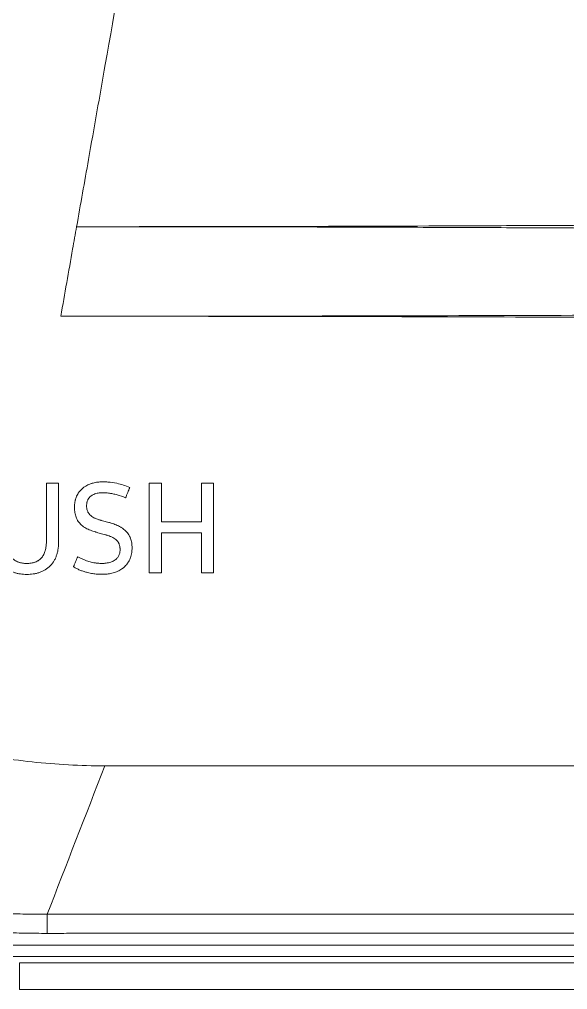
# Model space of a CAD drawing. Header units: inches. Extents: x 3778 to 56227, y -16914 to 35091.
# Drawn here: x 37830.9 to 37855.48, y 7997.69 to 8041.19 of the extents above; entities that cross this region are included whole.
import ezdxf

# ---------------------------------------------------------------- set-up
doc = ezdxf.new("R2010")
doc.units = ezdxf.units.IN
doc.header["$LTSCALE"] = 100
doc.header["$MEASUREMENT"] = 0
doc.layers.add('mark-B', color=2, linetype='Continuous', lineweight=20)
doc.layers.add('RC-LIGHT', color=7, linetype='Continuous')

# ---------------------------------------------------------------- blocks, each defined once
blk = doc.blocks.new('무풍1way 일반')
at = {"layer": 'mark-B'}
for p, q in [((0, -24.854), (514.58, -24.854)), ((0, -24.854), (514.58, -24.854)), ((514.559, -25.356), (0, -25.356)), ((514.559, -25.356), (0, -25.356)), ((503.7, -42.06), (504.249, -42.06)), ((506.038, -42.06), (506.587, -42.06)), ((504.249, -43.85), (506.038, -43.85)), ((506.038, -44.345), (504.249, -44.345)), ((504.249, -46.074), (503.7, -46.074)), ((506.587, -46.074), (506.038, -46.074))]:
    blk.add_line(p, q, dxfattribs=at)
for points, knots in [([(0, -23.371), (85.402, -23.371), (170.804, -23.371), (277.557, -23.371), (298.907, -23.371), (341.608, -23.371), (362.959, -23.371), (405.66, -23.371), (427.01, -23.371), (469.711, -23.371), (491.062, -23.371), (512.412, -23.371)], [0, 0, 0, 0, 0.5, 0.5, 0.625, 0.625, 0.75, 0.75, 0.875, 0.875, 1, 1, 1, 1]), ([(0, -23.371), (85.402, -23.371), (170.804, -23.371), (277.557, -23.371), (298.907, -23.371), (341.608, -23.371), (362.959, -23.371), (405.66, -23.371), (427.01, -23.371), (469.711, -23.371), (491.062, -23.371), (512.412, -23.371)], [0, 0, 0, 0, 0.5, 0.5, 0.625, 0.625, 0.75, 0.75, 0.875, 0.875, 1, 1, 1, 1]), ([(512.412, -24.578), (512.412, -24.576), (512.412, -24.566), (512.412, -24.53), (512.412, -24.505), (512.412, -24.439), (512.412, -24.399), (512.412, -24.307), (512.412, -24.255), (512.412, -24.14), (512.412, -24.078), (512.412, -23.946), (512.412, -23.877), (512.412, -23.735), (512.412, -23.662), (512.412, -23.516), (512.412, -23.443), (512.412, -23.371)], [0, 0, 0, 0, 0.125, 0.125, 0.25, 0.25, 0.375, 0.375, 0.5, 0.5, 0.625, 0.625, 0.75, 0.75, 0.875, 0.875, 1, 1, 1, 1]), ([(512.412, -24.578), (512.412, -24.576), (512.412, -24.566), (512.412, -24.53), (512.412, -24.505), (512.412, -24.439), (512.412, -24.399), (512.412, -24.307), (512.412, -24.255), (512.412, -24.14), (512.412, -24.078), (512.412, -23.946), (512.412, -23.877), (512.412, -23.735), (512.412, -23.662), (512.412, -23.516), (512.412, -23.443), (512.412, -23.371)], [0, 0, 0, 0, 0.125, 0.125, 0.25, 0.25, 0.375, 0.375, 0.5, 0.5, 0.625, 0.625, 0.75, 0.75, 0.875, 0.875, 1, 1, 1, 1]), ([(512.412, -24.578), (491.061, -24.578), (469.711, -24.578), (427.01, -24.578), (405.659, -24.578), (362.958, -24.578), (320.257, -24.578), (192.154, -24.578), (85.402, -24.578), (0, -24.578)], [0, 0, 0, 0, 0.125, 0.125, 0.25, 0.25, 0.375, 0.5, 1, 1, 1, 1]), ([(512.412, -24.578), (491.061, -24.578), (469.711, -24.578), (427.01, -24.578), (405.659, -24.578), (362.958, -24.578), (320.257, -24.578), (192.154, -24.578), (85.402, -24.578), (0, -24.578)], [0, 0, 0, 0, 0.125, 0.125, 0.25, 0.25, 0.375, 0.5, 1, 1, 1, 1]), ([(0, -25.896), (42.597, -25.895), (85.195, -25.895), (149.091, -25.895), (170.389, -25.895), (212.986, -25.896), (234.285, -25.896), (276.882, -25.896), (298.181, -25.897), (340.778, -25.896), (362.077, -25.896), (404.674, -25.895), (425.973, -25.894), (452.596, -25.895), (457.921, -25.896), (468.57, -25.897), (473.895, -25.897), (484.544, -25.898), (489.869, -25.897), (496.525, -25.896), (497.856, -25.896), (500.518, -25.895), (501.849, -25.895), (503.846, -25.895), (504.512, -25.895), (505.843, -25.895), (506.508, -25.895), (507.84, -25.896), (508.505, -25.896), (509.504, -25.895), (509.836, -25.895), (510.336, -25.894), (510.502, -25.894), (510.835, -25.893), (511.001, -25.893), (511.168, -25.893)], [0, 0, 0, 0, 0.25, 0.25, 0.375, 0.375, 0.5, 0.5, 0.625, 0.625, 0.75, 0.75, 0.875, 0.875, 0.90625, 0.90625, 0.9375, 0.9375, 0.96875, 0.96875, 0.976563, 0.976563, 0.984375, 0.984375, 0.988281, 0.988281, 0.992188, 0.992188, 0.996094, 0.996094, 0.998047, 0.998047, 0.999023, 0.999023, 1, 1, 1, 1]), ([(511.166, -26.749), (511.167, -26.686), (511.167, -26.623), (511.167, -26.502), (511.167, -26.443), (511.167, -26.332), (511.167, -26.28), (511.167, -26.183), (511.167, -26.139), (511.167, -26.06), (511.167, -26.025), (511.167, -25.967), (511.167, -25.944), (511.168, -25.908), (511.168, -25.897), (511.168, -25.886), (511.168, -25.886), (511.168, -25.893)], [0, 0, 0, 0, 0.125, 0.125, 0.25, 0.25, 0.375, 0.375, 0.5, 0.5, 0.625, 0.625, 0.75, 0.75, 0.875, 0.875, 1, 1, 1, 1]), ([(511.168, -25.893), (511.334, -25.893), (511.5, -25.894), (511.833, -25.897), (511.999, -25.899), (512.498, -25.908), (512.831, -25.918), (513.329, -25.939), (513.495, -25.947), (513.827, -25.966), (513.993, -25.976), (514.488, -26.011), (514.818, -26.039), (515.803, -26.137), (516.456, -26.222), (517.753, -26.427), (518.398, -26.547), (519.68, -26.824), (520.318, -26.98), (521.584, -27.33), (522.213, -27.523), (523.151, -27.84), (523.462, -27.95), (523.928, -28.122), (524.083, -28.181), (524.393, -28.3), (524.548, -28.361), (525.319, -28.672), (525.926, -28.936), (527.717, -29.779), (528.872, -30.404), (530.546, -31.437), (531.642, -32.157), (532.7, -32.941), (533.478, -33.553), (533.735, -33.761), (534.117, -34.079), (534.307, -34.239), (534.496, -34.402), (534.621, -34.511), (534.684, -34.566), (535.244, -35.061), (535.728, -35.512), (536.665, -36.44), (537.119, -36.915), (537.998, -37.89), (538.423, -38.39), (539.245, -39.411), (539.641, -39.934), (540.405, -41.003), (540.773, -41.549), (541.302, -42.385), (541.561, -42.808), (541.812, -43.238), (541.978, -43.526), (542.06, -43.671), (542.463, -44.396), (542.767, -44.983), (543.34, -46.17), (543.877, -47.369), (544.578, -49.206), (544.976, -50.455), (545.339, -51.716), (545.503, -52.353), (545.722, -53.318), (545.791, -53.642), (545.887, -54.129), (545.934, -54.373), (545.978, -54.618), (546.006, -54.782), (546.02, -54.864), (546.144, -55.601), (546.235, -56.256), (546.378, -57.566), (546.431, -58.221), (546.499, -59.531), (546.515, -60.186), (546.509, -61.496), (546.488, -62.151), (546.408, -63.461), (546.35, -64.116), (546.234, -65.098), (546.19, -65.426), (546.094, -66.081), (546.041, -66.408), (545.958, -66.899), (545.929, -67.063), (545.871, -67.39), (545.813, -67.717), (545.755, -68.044), (545.696, -68.371), (545.667, -68.534), (545.638, -68.698)], [0, 0, 0, 0, 0.007813, 0.007813, 0.015625, 0.015625, 0.03125, 0.03125, 0.039063, 0.039063, 0.046875, 0.046875, 0.0625, 0.0625, 0.09375, 0.09375, 0.125, 0.125, 0.15625, 0.15625, 0.1875, 0.1875, 0.203125, 0.203125, 0.210938, 0.210938, 0.21875, 0.21875, 0.25, 0.25, 0.3125, 0.3125, 0.34375, 0.375, 0.375, 0.390625, 0.390625, 0.398438, 0.402344, 0.402344, 0.40625, 0.40625, 0.4375, 0.4375, 0.46875, 0.46875, 0.5, 0.5, 0.53125, 0.53125, 0.5625, 0.5625, 0.578125, 0.585938, 0.585938, 0.59375, 0.59375, 0.625, 0.625, 0.65625, 0.6875, 0.71875, 0.71875, 0.75, 0.75, 0.765625, 0.765625, 0.773438, 0.777344, 0.777344, 0.78125, 0.78125, 0.8125, 0.8125, 0.84375, 0.84375, 0.875, 0.875, 0.90625, 0.90625, 0.9375, 0.9375, 0.953125, 0.953125, 0.96875, 0.96875, 0.976563, 0.976563, 0.984375, 0.992188, 0.992188, 1, 1, 1, 1]), ([(511.166, -26.749), (511, -26.749), (510.834, -26.749), (510.501, -26.75), (510.334, -26.75), (509.835, -26.751), (509.502, -26.752), (508.504, -26.752), (507.839, -26.752), (506.507, -26.751), (505.842, -26.751), (504.511, -26.751), (503.845, -26.751), (501.848, -26.751), (500.517, -26.752), (497.855, -26.752), (496.524, -26.753), (489.868, -26.754), (484.543, -26.754), (473.894, -26.754), (468.569, -26.753), (457.92, -26.752), (452.595, -26.752), (425.972, -26.75), (404.673, -26.751), (362.076, -26.752), (340.778, -26.753), (298.18, -26.753), (276.882, -26.753), (234.285, -26.752), (212.986, -26.752), (170.389, -26.752), (149.09, -26.751), (85.194, -26.751), (42.597, -26.751), (0, -26.752)], [0, 0, 0, 0, 0.000977, 0.000977, 0.001953, 0.001953, 0.003906, 0.003906, 0.007813, 0.007813, 0.011719, 0.011719, 0.015625, 0.015625, 0.023438, 0.023438, 0.03125, 0.03125, 0.0625, 0.0625, 0.09375, 0.09375, 0.125, 0.125, 0.25, 0.25, 0.375, 0.375, 0.5, 0.5, 0.625, 0.625, 0.75, 0.75, 1, 1, 1, 1]), ([(544.69, -68.491), (544.718, -68.332), (544.746, -68.173), (544.803, -67.854), (544.86, -67.536), (544.917, -67.218), (544.973, -66.899), (545.001, -66.74), (545.082, -66.262), (545.134, -65.943), (545.228, -65.305), (545.271, -64.986), (545.384, -64.029), (545.441, -63.392), (545.519, -62.116), (545.54, -61.478), (545.546, -60.203), (545.531, -59.565), (545.465, -58.289), (545.415, -57.651), (545.276, -56.376), (545.188, -55.738), (545.055, -54.94), (545.027, -54.781), (544.969, -54.463), (544.879, -53.987), (544.779, -53.515), (544.566, -52.575), (544.407, -51.954), (544.054, -50.726), (543.668, -49.509), (542.987, -47.72), (542.465, -46.552), (541.908, -45.396), (541.612, -44.824), (541.22, -44.117), (541.14, -43.976), (540.98, -43.696), (540.736, -43.277), (540.484, -42.865), (539.969, -42.05), (539.611, -41.518), (538.868, -40.476), (538.483, -39.967), (537.684, -38.971), (537.271, -38.484), (536.416, -37.534), (535.974, -37.07), (535.063, -36.166), (534.593, -35.725), (534.048, -35.243), (533.987, -35.189), (533.865, -35.083), (533.682, -34.924), (533.251, -34.559), (532.876, -34.254), (532.119, -33.657), (531.09, -32.892), (530.024, -32.189), (528.396, -31.18), (527.272, -30.568), (525.53, -29.744), (524.94, -29.485), (524.189, -29.181), (524.039, -29.121), (523.738, -29.004), (523.285, -28.832), (522.831, -28.67), (521.918, -28.359), (521.306, -28.169), (520.074, -27.826), (519.454, -27.672), (518.206, -27.399), (517.579, -27.28), (516.316, -27.077), (515.681, -26.992), (514.721, -26.894), (514.401, -26.866), (513.918, -26.831), (513.757, -26.821), (513.434, -26.802), (513.272, -26.794), (512.786, -26.773), (512.463, -26.764), (511.977, -26.755), (511.815, -26.753), (511.572, -26.751), (511.45, -26.75), (511.328, -26.75), (511.247, -26.749), (511.207, -26.749), (511.166, -26.749)], [0, 0, 0, 0, 0.007813, 0.007813, 0.015625, 0.023438, 0.023438, 0.03125, 0.03125, 0.046875, 0.046875, 0.0625, 0.0625, 0.09375, 0.09375, 0.125, 0.125, 0.15625, 0.15625, 0.1875, 0.1875, 0.21875, 0.21875, 0.226563, 0.226563, 0.234375, 0.25, 0.25, 0.28125, 0.28125, 0.3125, 0.34375, 0.375, 0.375, 0.40625, 0.40625, 0.414063, 0.414063, 0.421875, 0.4375, 0.4375, 0.46875, 0.46875, 0.5, 0.5, 0.53125, 0.53125, 0.5625, 0.5625, 0.59375, 0.59375, 0.597656, 0.597656, 0.601563, 0.609375, 0.625, 0.625, 0.65625, 0.6875, 0.6875, 0.75, 0.75, 0.78125, 0.78125, 0.789063, 0.789063, 0.796875, 0.8125, 0.8125, 0.84375, 0.84375, 0.875, 0.875, 0.90625, 0.90625, 0.9375, 0.9375, 0.953125, 0.953125, 0.960938, 0.960938, 0.96875, 0.96875, 0.984375, 0.984375, 0.992188, 0.992188, 0.996094, 0.998047, 0.998047, 1, 1, 1, 1]), ([(0, -33.404), (42.382, -33.404), (127.145, -33.404), (233.099, -33.404), (317.862, -33.404), (381.434, -33.404), (445.007, -33.404), (487.388, -33.404), (508.579, -33.404)], [0, 0, 0, 0, 0.25, 0.5, 0.625, 0.75, 0.875, 1, 1, 1, 1]), ([(508.579, -33.404), (509.124, -33.404), (510.214, -33.433), (511.845, -33.567), (513.466, -33.788), (516.68, -34.405), (520.316, -35.634), (523.69, -37.429), (525.526, -38.606), (526.853, -39.562), (528.126, -40.589), (529.341, -41.683), (530.304, -42.649), (531.041, -43.451), (531.577, -44.068), (532.097, -44.7), (532.766, -45.56), (533.762, -46.952), (534.514, -48.18), (534.946, -48.962)], [0, 0, 0, 0, 0.050917, 0.101833, 0.15275, 0.203666, 0.407333, 0.509166, 0.560082, 0.610999, 0.661916, 0.712832, 0.763749, 0.789207, 0.814665, 0.840124, 0.865582, 0.916498, 1, 1, 1, 1]), ([(507.594, -43.89), (507.545, -43.834), (507.504, -43.774), (507.463, -43.694), (507.455, -43.677), (507.441, -43.644), (507.434, -43.627), (507.415, -43.576), (507.404, -43.541), (507.386, -43.47), (507.379, -43.435), (507.371, -43.381), (507.369, -43.363), (507.365, -43.326), (507.363, -43.308), (507.359, -43.253), (507.358, -43.217), (507.358, -43.145), (507.36, -43.108), (507.367, -43), (507.377, -42.929), (507.399, -42.84), (507.403, -42.822), (507.413, -42.787), (507.43, -42.735), (507.464, -42.65), (507.506, -42.57), (507.536, -42.524), (507.556, -42.494), (507.567, -42.479), (507.623, -42.406), (507.673, -42.354), (507.742, -42.294), (507.756, -42.283), (507.785, -42.26), (507.8, -42.249), (507.845, -42.217), (507.875, -42.198), (507.97, -42.144), (508.036, -42.114), (508.14, -42.077), (508.175, -42.066), (508.245, -42.046), (508.28, -42.038), (508.387, -42.016), (508.459, -42.007), (508.567, -41.998), (508.603, -41.996), (508.676, -41.993), (508.713, -41.993), (508.822, -41.994), (508.895, -41.998), (509.004, -42.008), (509.041, -42.013), (509.113, -42.023), (509.221, -42.04), (509.328, -42.065), (509.398, -42.084)], [0, 0, 0, 0, 0.0625, 0.0625, 0.078125, 0.078125, 0.09375, 0.09375, 0.125, 0.125, 0.15625, 0.15625, 0.171875, 0.171875, 0.1875, 0.1875, 0.21875, 0.21875, 0.25, 0.25, 0.3125, 0.3125, 0.328125, 0.328125, 0.34375, 0.375, 0.40625, 0.421875, 0.421875, 0.4375, 0.4375, 0.5, 0.5, 0.515625, 0.515625, 0.53125, 0.53125, 0.5625, 0.5625, 0.625, 0.625, 0.65625, 0.65625, 0.6875, 0.6875, 0.75, 0.75, 0.78125, 0.78125, 0.8125, 0.8125, 0.875, 0.875, 0.90625, 0.90625, 0.9375, 1, 1, 1, 1]), ([(509.398, -42.084), (509.45, -42.097), (509.501, -42.112), (509.602, -42.146), (509.653, -42.165), (509.751, -42.206), (509.799, -42.228), (509.894, -42.277), (509.94, -42.304), (509.985, -42.333)], [0, 0, 0, 0, 0.25, 0.25, 0.5, 0.5, 0.75, 0.75, 1, 1, 1, 1]), ([(512.08, -41.989), (511.984, -41.989), (511.888, -41.995), (511.768, -42.012), (511.744, -42.016), (511.697, -42.025), (511.626, -42.039), (511.511, -42.072), (511.423, -42.107), (511.358, -42.138), (511.336, -42.148), (511.294, -42.171), (511.273, -42.184), (511.17, -42.247), (511.095, -42.308), (511.027, -42.377)], [0, 0, 0, 0, 0.25, 0.25, 0.3125, 0.3125, 0.375, 0.5, 0.625, 0.625, 0.6875, 0.6875, 0.75, 0.75, 1, 1, 1, 1]), ([(513.133, -42.377), (513.066, -42.308), (512.991, -42.247), (512.889, -42.184), (512.868, -42.172), (512.825, -42.149), (512.761, -42.116), (512.65, -42.072), (512.558, -42.046), (512.464, -42.024), (512.416, -42.015), (512.273, -41.995), (512.177, -41.989), (512.08, -41.989)], [0, 0, 0, 0, 0.25, 0.25, 0.3125, 0.3125, 0.375, 0.5, 0.625, 0.625, 0.75, 0.75, 1, 1, 1, 1]), ([(509.797, -42.781), (509.667, -42.709), (509.534, -42.647), (509.327, -42.575), (509.257, -42.554), (509.15, -42.528), (509.095, -42.517), (509.041, -42.508), (509.004, -42.502), (508.985, -42.499), (508.893, -42.488), (508.819, -42.483), (508.708, -42.481), (508.671, -42.482), (508.615, -42.485), (508.596, -42.486), (508.559, -42.489), (508.541, -42.491), (508.486, -42.498), (508.449, -42.504), (508.377, -42.519), (508.342, -42.529), (508.289, -42.547), (508.272, -42.554), (508.237, -42.568), (508.22, -42.576), (508.17, -42.602), (508.139, -42.622), (508.109, -42.645)], [0, 0, 0, 0, 0.25, 0.25, 0.375, 0.375, 0.4375, 0.46875, 0.46875, 0.5, 0.5, 0.625, 0.625, 0.6875, 0.6875, 0.71875, 0.71875, 0.75, 0.75, 0.8125, 0.8125, 0.875, 0.875, 0.90625, 0.90625, 0.9375, 0.9375, 1, 1, 1, 1]), ([(509.985, -42.333), (509.985, -42.333), (509.985, -42.333), (509.985, -42.333), (509.985, -42.334), (509.984, -42.335), (509.983, -42.337), (509.982, -42.341), (509.978, -42.349), (509.971, -42.366), (509.958, -42.398), (509.93, -42.464), (509.891, -42.557), (509.852, -42.65), (509.824, -42.716), (509.811, -42.748), (509.805, -42.762), (509.801, -42.772), (509.799, -42.776), (509.797, -42.781)], [0, 0, 0, 0, 0.000977, 0.000977, 0.001953, 0.003906, 0.007813, 0.015625, 0.03125, 0.0625, 0.125, 0.25, 0.5, 0.75, 0.875, 0.9375, 0.96875, 0.96875, 1, 1, 1, 1]), ([(511.027, -42.377), (510.958, -42.449), (510.899, -42.527), (510.837, -42.635), (510.825, -42.657), (510.803, -42.701), (510.792, -42.723), (510.763, -42.791), (510.746, -42.838), (510.717, -42.931), (510.705, -42.979), (510.689, -43.051), (510.685, -43.075), (510.676, -43.124), (510.673, -43.149), (510.657, -43.272), (510.651, -43.37), (510.651, -43.47)], [0, 0, 0, 0, 0.25, 0.25, 0.3125, 0.3125, 0.375, 0.375, 0.5, 0.5, 0.625, 0.625, 0.6875, 0.6875, 0.75, 0.75, 1, 1, 1, 1]), ([(511.199, -43.49), (511.199, -43.426), (511.202, -43.362), (511.214, -43.236), (511.223, -43.173), (511.242, -43.095), (511.245, -43.08), (511.254, -43.049), (511.259, -43.033), (511.274, -42.987), (511.285, -42.957), (511.31, -42.899), (511.325, -42.87), (511.349, -42.829), (511.358, -42.815), (511.376, -42.789), (511.385, -42.776), (511.435, -42.712), (511.48, -42.668), (511.546, -42.622), (511.559, -42.613), (511.587, -42.596), (511.629, -42.572), (511.672, -42.553), (511.718, -42.536), (511.733, -42.531), (511.764, -42.522), (511.779, -42.517), (511.826, -42.506), (511.857, -42.5), (511.952, -42.486), (512.016, -42.482), (512.08, -42.482)], [0, 0, 0, 0, 0.125, 0.125, 0.25, 0.25, 0.28125, 0.28125, 0.3125, 0.3125, 0.375, 0.375, 0.4375, 0.4375, 0.46875, 0.46875, 0.5, 0.5, 0.625, 0.625, 0.65625, 0.65625, 0.6875, 0.75, 0.75, 0.78125, 0.78125, 0.8125, 0.8125, 0.875, 0.875, 1, 1, 1, 1]), ([(512.08, -42.482), (512.145, -42.482), (512.209, -42.486), (512.303, -42.5), (512.335, -42.506), (512.381, -42.517), (512.397, -42.521), (512.428, -42.531), (512.443, -42.536), (512.518, -42.564), (512.575, -42.593), (512.641, -42.64), (512.654, -42.65), (512.678, -42.67), (512.714, -42.702), (512.757, -42.749), (512.785, -42.788), (512.803, -42.815), (512.812, -42.829), (512.836, -42.87), (512.85, -42.899), (512.876, -42.957), (512.887, -42.987), (512.907, -43.048), (512.916, -43.079), (512.937, -43.173), (512.947, -43.236), (512.959, -43.362), (512.962, -43.426), (512.962, -43.49)], [0, 0, 0, 0, 0.125, 0.125, 0.1875, 0.1875, 0.21875, 0.21875, 0.25, 0.25, 0.375, 0.375, 0.40625, 0.40625, 0.4375, 0.5, 0.53125, 0.53125, 0.5625, 0.5625, 0.625, 0.625, 0.6875, 0.6875, 0.75, 0.75, 0.875, 0.875, 1, 1, 1, 1]), ([(508.109, -42.645), (508.077, -42.67), (508.047, -42.697), (508.008, -42.744), (507.996, -42.76), (507.974, -42.794), (507.964, -42.812), (507.937, -42.866), (507.923, -42.904), (507.904, -42.983), (507.898, -43.023), (507.895, -43.083), (507.895, -43.103), (507.896, -43.133), (507.896, -43.143), (507.898, -43.164), (507.899, -43.174), (507.904, -43.224), (507.912, -43.263), (507.929, -43.321), (507.939, -43.349), (507.952, -43.377), (507.961, -43.395), (507.966, -43.404), (507.991, -43.448), (508.015, -43.481), (508.042, -43.511)], [0, 0, 0, 0, 0.125, 0.125, 0.1875, 0.1875, 0.25, 0.25, 0.375, 0.375, 0.5, 0.5, 0.5625, 0.5625, 0.59375, 0.59375, 0.625, 0.625, 0.75, 0.75, 0.8125, 0.84375, 0.84375, 0.875, 0.875, 1, 1, 1, 1]), ([(509.251, -44.666), (509.225, -44.637), (509.195, -44.613), (509.133, -44.568), (509.1, -44.548), (509.049, -44.521), (509.031, -44.513), (508.996, -44.497), (508.978, -44.489), (508.924, -44.468), (508.888, -44.455), (508.832, -44.438), (508.813, -44.433), (508.79, -44.427), (508.785, -44.425), (508.776, -44.423), (508.762, -44.419), (508.711, -44.405), (508.589, -44.371), (508.459, -44.334), (508.365, -44.308), (508.328, -44.297), (508.309, -44.292), (508.254, -44.275), (508.217, -44.263), (508.107, -44.224), (508.036, -44.195), (507.932, -44.144), (507.898, -44.126), (507.848, -44.097), (507.832, -44.087), (507.799, -44.066), (507.783, -44.055), (507.704, -43.999), (507.645, -43.948), (507.594, -43.89)], [0, 0, 0, 0, 0.0625, 0.0625, 0.125, 0.125, 0.15625, 0.15625, 0.1875, 0.1875, 0.25, 0.25, 0.28125, 0.28125, 0.289062, 0.289062, 0.296875, 0.3125, 0.375, 0.5, 0.53125, 0.53125, 0.5625, 0.5625, 0.625, 0.625, 0.75, 0.75, 0.8125, 0.8125, 0.84375, 0.84375, 0.875, 0.875, 1, 1, 1, 1]), ([(508.042, -43.511), (508.069, -43.539), (508.098, -43.565), (508.16, -43.61), (508.193, -43.63), (508.245, -43.657), (508.262, -43.666), (508.297, -43.682), (508.315, -43.689), (508.369, -43.711), (508.406, -43.724), (508.461, -43.741), (508.48, -43.746), (508.504, -43.752), (508.508, -43.754), (508.518, -43.756), (508.532, -43.76), (508.583, -43.774), (508.705, -43.808), (508.836, -43.845), (508.929, -43.871), (508.957, -43.879), (508.967, -43.881), (508.985, -43.886), (508.995, -43.889), (509.041, -43.902), (509.079, -43.914), (509.152, -43.939), (509.188, -43.952), (509.26, -43.982), (509.296, -43.997), (509.4, -44.047), (509.467, -44.085), (509.562, -44.151), (509.593, -44.175), (509.652, -44.227), (509.679, -44.254), (509.705, -44.283)], [0, 0, 0, 0, 0.0625, 0.0625, 0.125, 0.125, 0.15625, 0.15625, 0.1875, 0.1875, 0.25, 0.25, 0.28125, 0.28125, 0.289063, 0.289063, 0.296875, 0.3125, 0.375, 0.5, 0.53125, 0.53125, 0.546875, 0.546875, 0.5625, 0.5625, 0.625, 0.625, 0.6875, 0.6875, 0.75, 0.75, 0.875, 0.875, 0.9375, 0.9375, 1, 1, 1, 1]), ([(509.705, -44.283), (509.753, -44.337), (509.792, -44.395), (509.841, -44.489), (509.856, -44.522), (509.881, -44.588), (509.892, -44.622), (509.919, -44.725), (509.93, -44.795), (509.939, -44.902), (509.94, -44.937), (509.941, -45.008), (509.94, -45.043), (509.934, -45.148), (509.925, -45.218), (509.906, -45.305), (509.902, -45.322), (509.893, -45.357), (509.888, -45.374), (509.871, -45.425), (509.846, -45.491), (509.807, -45.57), (509.779, -45.616), (509.759, -45.646), (509.749, -45.66), (509.696, -45.733), (509.648, -45.785), (509.594, -45.832)], [0, 0, 0, 0, 0.125, 0.125, 0.1875, 0.1875, 0.25, 0.25, 0.375, 0.375, 0.4375, 0.4375, 0.5, 0.5, 0.625, 0.625, 0.65625, 0.65625, 0.6875, 0.6875, 0.75, 0.8125, 0.84375, 0.84375, 0.875, 0.875, 1, 1, 1, 1]), ([(509.206, -45.499), (509.236, -45.475), (509.264, -45.448), (509.294, -45.41), (509.3, -45.403), (509.311, -45.387), (509.317, -45.378), (509.332, -45.353), (509.35, -45.319), (509.367, -45.274), (509.375, -45.246), (509.38, -45.227), (509.383, -45.218), (509.393, -45.17), (509.397, -45.132), (509.398, -45.074), (509.398, -45.055), (509.397, -45.016), (509.395, -44.997), (509.388, -44.939), (509.38, -44.901), (509.362, -44.846), (509.355, -44.828), (509.34, -44.792), (509.313, -44.741), (509.278, -44.694), (509.251, -44.666)], [0, 0, 0, 0, 0.125, 0.125, 0.15625, 0.15625, 0.1875, 0.1875, 0.25, 0.3125, 0.34375, 0.34375, 0.375, 0.375, 0.5, 0.5, 0.5625, 0.5625, 0.625, 0.625, 0.75, 0.75, 0.8125, 0.8125, 0.875, 1, 1, 1, 1]), ([(507.464, -45.885), (507.464, -45.885), (507.464, -45.885), (507.464, -45.885), (507.464, -45.884), (507.464, -45.884), (507.464, -45.883), (507.465, -45.881), (507.467, -45.877), (507.47, -45.868), (507.477, -45.852), (507.49, -45.819), (507.517, -45.752), (507.555, -45.658), (507.593, -45.563), (507.62, -45.497), (507.631, -45.468), (507.639, -45.449), (507.642, -45.44), (507.646, -45.43)], [0, 0, 0, 0, 0.000488, 0.000488, 0.000977, 0.001953, 0.003906, 0.007813, 0.015625, 0.03125, 0.0625, 0.125, 0.25, 0.5, 0.75, 0.875, 0.9375, 0.9375, 1, 1, 1, 1]), ([(507.646, -45.43), (507.772, -45.479), (507.9, -45.522), (508.093, -45.575), (508.158, -45.591), (508.289, -45.618), (508.355, -45.629), (508.489, -45.645), (508.556, -45.65), (508.641, -45.652), (508.658, -45.652), (508.692, -45.651), (508.709, -45.651), (508.76, -45.649), (508.794, -45.646), (508.862, -45.638), (508.895, -45.633), (508.962, -45.618), (508.995, -45.609), (509.059, -45.586), (509.09, -45.572), (509.135, -45.548), (509.15, -45.539), (509.179, -45.52), (509.192, -45.51), (509.206, -45.499)], [0, 0, 0, 0, 0.25, 0.25, 0.375, 0.375, 0.5, 0.5, 0.625, 0.625, 0.65625, 0.65625, 0.6875, 0.6875, 0.75, 0.75, 0.8125, 0.8125, 0.875, 0.875, 0.9375, 0.9375, 0.96875, 0.96875, 1, 1, 1, 1]), ([(508.042, -46.074), (507.943, -46.053), (507.844, -46.027), (507.651, -45.964), (507.556, -45.927), (507.464, -45.885)], [0, 0, 0, 0, 0.5, 0.5, 1, 1, 1, 1]), ([(509.594, -45.832), (509.491, -45.923), (509.375, -45.992), (509.232, -46.047), (509.216, -46.053), (509.184, -46.064), (509.135, -46.079), (509.086, -46.092), (508.987, -46.114), (508.921, -46.124), (508.82, -46.134), (508.786, -46.136), (508.718, -46.139), (508.684, -46.14), (508.582, -46.14), (508.514, -46.137), (508.31, -46.122), (508.175, -46.102), (508.042, -46.074)], [0, 0, 0, 0, 0.25, 0.25, 0.28125, 0.28125, 0.3125, 0.375, 0.375, 0.5, 0.5, 0.5625, 0.5625, 0.625, 0.625, 0.75, 0.75, 1, 1, 1, 1]), ([(380.009, -53.257), (385.449, -53.257), (390.888, -53.259), (401.767, -53.267), (407.207, -53.272), (418.085, -53.287), (423.525, -53.297), (434.404, -53.321), (439.843, -53.336), (448.002, -53.363), (450.722, -53.372), (456.161, -53.393), (461.601, -53.415), (467.04, -53.438), (472.479, -53.462), (475.199, -53.474), (483.358, -53.508), (488.798, -53.528), (496.957, -53.55), (499.677, -53.556), (505.116, -53.563), (507.836, -53.565), (510.555, -53.565)], [0, 0, 0, 0, 0.125, 0.125, 0.25, 0.25, 0.375, 0.375, 0.5, 0.5, 0.5625, 0.5625, 0.625, 0.6875, 0.6875, 0.75, 0.75, 0.875, 0.875, 0.9375, 0.9375, 1, 1, 1, 1]), ([(510.555, -53.565), (507.836, -53.566), (505.116, -53.568), (499.677, -53.575), (496.957, -53.581), (491.517, -53.595), (488.798, -53.604), (483.358, -53.622), (480.639, -53.632), (475.199, -53.65), (472.479, -53.659), (467.04, -53.675), (464.32, -53.682), (458.881, -53.693), (456.161, -53.698), (450.722, -53.704), (448.002, -53.706), (442.563, -53.709), (439.843, -53.709), (434.404, -53.709), (431.684, -53.709), (423.525, -53.706), (418.085, -53.704), (407.207, -53.7), (401.767, -53.698), (390.888, -53.695), (385.449, -53.694), (380.009, -53.694)], [0, 0, 0, 0, 0.0625, 0.0625, 0.125, 0.125, 0.1875, 0.1875, 0.25, 0.25, 0.3125, 0.3125, 0.375, 0.375, 0.4375, 0.4375, 0.5, 0.5, 0.5625, 0.5625, 0.625, 0.625, 0.75, 0.75, 0.875, 0.875, 1, 1, 1, 1]), ([(379.379, -57.257), (379.462, -57.257), (379.546, -57.257), (379.712, -57.257), (379.962, -57.257), (380.546, -57.257), (381.712, -57.257), (384.045, -57.257), (386.044, -57.257), (390.041, -57.258), (392.705, -57.259), (396.701, -57.26), (398.032, -57.261), (400.696, -57.262), (402.027, -57.263), (406.02, -57.266), (408.681, -57.268), (416.661, -57.275), (421.976, -57.281), (432.601, -57.297), (437.911, -57.307), (445.876, -57.328), (448.531, -57.336), (453.841, -57.354), (456.497, -57.364), (461.808, -57.387), (464.464, -57.4), (469.778, -57.427), (472.435, -57.442), (477.752, -57.471), (480.412, -57.486), (484.403, -57.507), (485.734, -57.514), (488.396, -57.527), (489.727, -57.533), (492.39, -57.545), (493.721, -57.55), (496.385, -57.559), (497.718, -57.563), (500.383, -57.571), (501.715, -57.574), (504.381, -57.578), (505.714, -57.58), (507.047, -57.581)], [0, 0, 0, 0, 0.001953, 0.001953, 0.003906, 0.007812, 0.015625, 0.03125, 0.0625, 0.0625, 0.125, 0.125, 0.15625, 0.15625, 0.1875, 0.1875, 0.25, 0.25, 0.375, 0.375, 0.5, 0.5, 0.5625, 0.5625, 0.625, 0.625, 0.6875, 0.6875, 0.75, 0.75, 0.8125, 0.8125, 0.84375, 0.84375, 0.875, 0.875, 0.90625, 0.90625, 0.9375, 0.9375, 0.96875, 0.96875, 1, 1, 1, 1]), ([(507.047, -57.583), (505.714, -57.584), (504.381, -57.586), (501.715, -57.59), (500.382, -57.593), (496.384, -57.604), (493.72, -57.614), (489.725, -57.631), (488.394, -57.638), (485.732, -57.651), (484.401, -57.658), (480.41, -57.681), (477.751, -57.698), (472.434, -57.733), (469.777, -57.751), (464.464, -57.789), (461.809, -57.808), (456.498, -57.845), (453.843, -57.863), (448.534, -57.897), (445.879, -57.914), (440.57, -57.945), (437.915, -57.959), (432.604, -57.985), (429.949, -57.997), (421.979, -58.029), (416.664, -58.045), (408.684, -58.064), (406.023, -58.069), (402.029, -58.076), (400.697, -58.078), (398.034, -58.081), (396.702, -58.083), (392.707, -58.088), (390.042, -58.09), (384.712, -58.093), (382.046, -58.094), (379.379, -58.094)], [0, 0, 0, 0, 0.03125, 0.03125, 0.0625, 0.0625, 0.125, 0.125, 0.15625, 0.15625, 0.1875, 0.1875, 0.25, 0.25, 0.3125, 0.3125, 0.375, 0.375, 0.4375, 0.4375, 0.5, 0.5, 0.5625, 0.5625, 0.625, 0.625, 0.75, 0.75, 0.8125, 0.8125, 0.84375, 0.84375, 0.875, 0.875, 0.9375, 0.9375, 1, 1, 1, 1]), ([(507.27, -72.142), (507.699, -69.715), (508.38, -65.865), (509.061, -62.015), (509.313, -60.592)], [0, 0, 0, 0, 0.630323, 1, 1, 1, 1])]:
    blk.add_open_spline(points, degree=3, knots=knots, dxfattribs=at)
for points, degree in [([(511.166, -26.749), (510.307, -28.956), (509.449, -31.18), (508.579, -33.404)], 3), ([(503.7, -46.074), (503.7, -45.272), (503.7, -44.469), (503.7, -43.666), (503.7, -42.863), (503.7, -42.06)], 5), ([(504.249, -42.06), (504.249, -42.418), (504.249, -42.776), (504.249, -43.134), (504.249, -43.492), (504.249, -43.85)], 5), ([(506.038, -43.85), (506.038, -43.492), (506.038, -43.134), (506.038, -42.776), (506.038, -42.418), (506.038, -42.06)], 5), ([(506.587, -42.06), (506.587, -42.863), (506.587, -43.666), (506.587, -44.469), (506.587, -45.272), (506.587, -46.074)], 5), ([(510.651, -43.47), (510.651, -43.476), (510.651, -43.483), (510.651, -43.49)], 3), ([(510.651, -43.49), (510.651, -44.352), (510.651, -45.213), (510.651, -46.074)], 3), ([(511.199, -46.074), (511.199, -45.213), (511.199, -44.352), (511.199, -43.49)], 3), ([(504.249, -44.345), (504.249, -44.691), (504.249, -45.037), (504.249, -45.383), (504.249, -45.728), (504.249, -46.074)], 5), ([(506.038, -46.074), (506.038, -45.728), (506.038, -45.383), (506.038, -45.037), (506.038, -44.691), (506.038, -44.345)], 5), ([(510.651, -46.074), (510.834, -46.074), (511.016, -46.074), (511.199, -46.074)], 3), ([(510.555, -53.565), (510.378, -54.57), (510.2, -55.574), (510.023, -56.578)], 3), ([(510.023, -56.578), (509.963, -56.913), (509.904, -57.247), (509.845, -57.582)], 3), ([(509.845, -57.582), (508.912, -57.582), (507.98, -57.582), (507.047, -57.582)], 3), ([(509.313, -60.592), (509.49, -59.589), (509.668, -58.585), (509.845, -57.582)], 3)]:
    blk.add_open_spline(points, degree=degree, dxfattribs=at)

msp = doc.modelspace()

# ---------------------------------------------------------------- block references
at = {"layer": 'RC-LIGHT', "color": 8, "rotation": 180}
msp.add_blockref('무풍1way 일반', (38343.307, 7974.318), dxfattribs=at)

doc.saveas('drawing.dxf')
